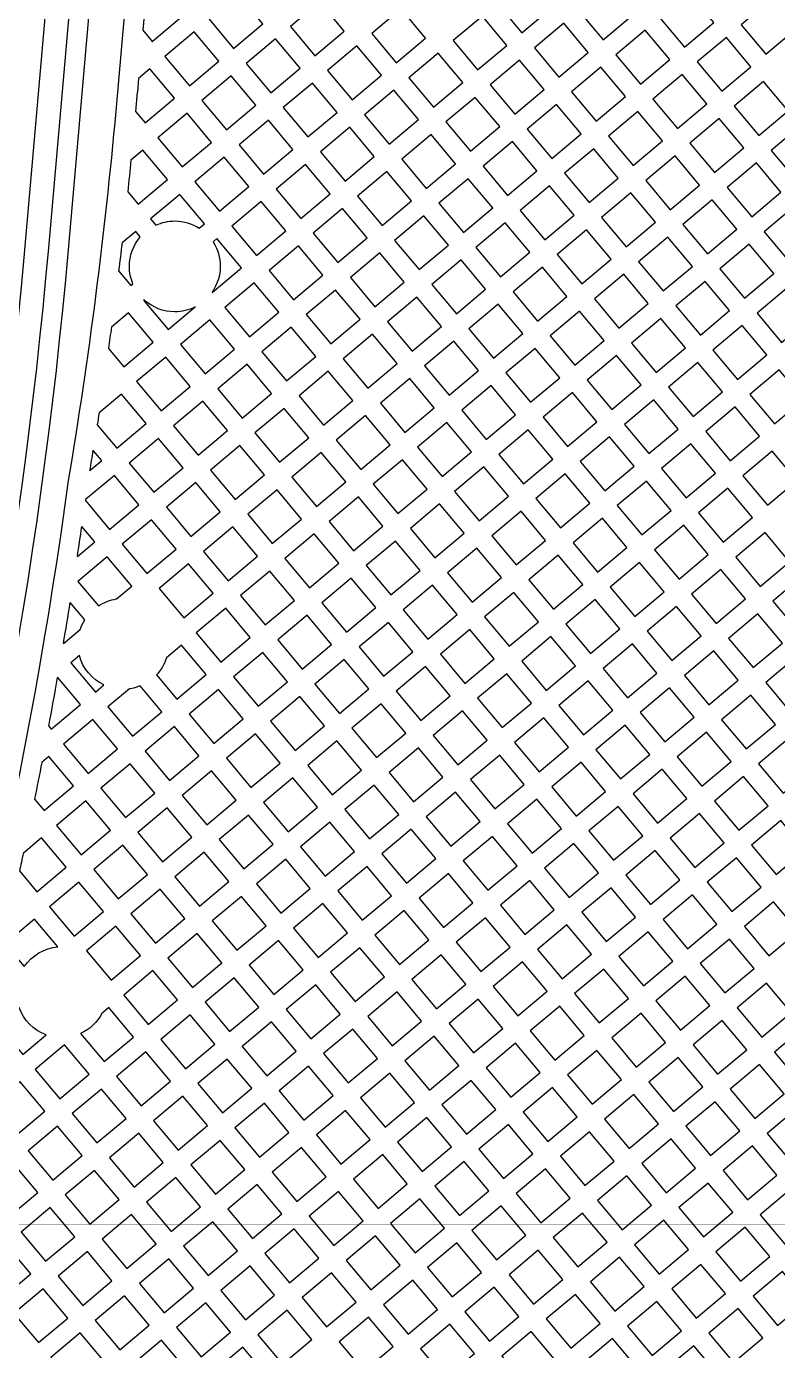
# Model space of a CAD drawing. Extents: x 592 to 965, y 89 to 353.
# Drawn here: x 668.86 to 671.8, y 157.08 to 162.27 of the extents above; entities that cross this region are included whole.
import ezdxf

# ---------------------------------------------------------------- set-up
doc = ezdxf.new("R2010")
doc.units = 0
doc.layers.add('bak_bak_ttr1-bcq8120', color=8, linetype='Continuous')
doc.layers.add('quyukuang', color=5, linetype='Continuous')

msp = doc.modelspace()

# ---------------------------------------------------------------- linework, layer by layer
at = {"layer": 'bak_bak_ttr1-bcq8120'}
for points in [[(665.3078, 148.8562, -0.016847), (665.3576, 149.785, -0.100044), (666.4517, 153.4963), (666.8278, 154.2081, 0.099978), (668.9463, 161.3976), (669.6086, 168.9688, 0.076848), (669.3726, 172.5331), (669.3284, 172.7499, 0.077571), (667.2107, 178.4408), (667.1037, 178.6314, -0.022105), (666.8199, 179.1938, -0.047834), (665.9478, 181.7644, -0.018816), (665.9335, 181.8396), (665.8521, 182.3641, -0.034733), (665.7458, 187.67)], [(665.8218, 187.6646, 0.034712), (665.9278, 182.3726), (666.0231, 181.7767, 0.047739), (666.8894, 179.2251, 0.022105), (667.1702, 178.6688), (667.2772, 178.4781, -0.077637), (669.404, 172.7601), (669.4471, 172.5491, -0.076833), (669.6846, 168.9622), (669.0222, 161.3909, -0.100018), (666.8937, 154.1699), (666.5191, 153.4607, 0.100044), (665.4336, 149.7784, 0.016847), (665.3841, 148.8547, 0.034667), (665.3919, 148.6961, -0.024933), (665.3922, 148.6924), (666.9182, 131.2461, 0.199042)], [(666.9849, 154.1244, 0.088091), (669.024, 160.4866, 0.019097), (669.2101, 161.9335), (669.7537, 168.1461, 0.018461), (669.8161, 169.389, -0.018974), (669.8162, 169.3917, 0.023388), (669.8201, 170.5012, -0.023123), (669.8201, 170.5046, 0.044016), (669.5465, 172.5719), (669.5033, 172.783, 0.077624), (667.3652, 178.5294), (667.2582, 178.72, -0.0221), (666.9818, 179.2683, -0.047756), (666.1217, 181.8025, -0.019879), (666.1092, 181.8679), (666.0289, 182.3856, -0.005971), (665.9586, 183.2917, -0.144521)], [(669.5085, 170.3496), (669.5238, 169.792, -0.004355), (669.5245, 169.7167, -0.010993), (669.5245, 169.7153), (669.5236, 169.3977), (669.507, 168.8416, -0.004854), (669.5031, 168.7647, -0.010188), (669.503, 168.7635), (669.4868, 168.4847), (669.4357, 167.8749), (669.3466, 167.0458), (668.8492, 161.3609, -0.099797), (666.7513, 154.234)], [(669.5195, 161.1666, -0.116448), (669.44, 161.1478, -0.187889), (669.3197, 161.1946), (669.3174, 161.1927)], [(669.0041, 159.8488), (669.0696, 159.9037, -0.058985), (669.0874, 159.9415), (669.0306, 160.0093)]]:
    msp.add_lwpolyline(points, format="xyb", dxfattribs=at)
for points in [[(670.7026, 162.355), (670.799, 162.2402), (670.9139, 162.3366), (670.8175, 162.4514)], [(669.3146, 162.2508), (669.3519, 162.2064), (669.4668, 162.3029), (669.3704, 162.4177), (669.326, 162.3804)], [(671.0213, 162.3272), (671.1176, 162.2124), (671.2324, 162.3088), (671.1361, 162.4236)], [(671.3398, 162.2994), (671.4361, 162.1846), (671.5508, 162.2809), (671.4545, 162.3956)], [(669.5742, 162.2935), (669.6705, 162.1786), (669.7852, 162.2748), (669.6889, 162.3897)], [(669.8926, 162.2655), (669.9888, 162.1507), (670.1037, 162.2471), (670.0074, 162.3618)], [(671.6581, 162.2715), (671.7545, 162.1566), (671.8693, 162.253), (671.7729, 162.3678)], [(670.211, 162.2377), (670.3074, 162.1229), (670.4222, 162.2192), (670.3259, 162.3341)], [(670.5296, 162.2098), (670.6259, 162.095), (670.7406, 162.1912), (670.6443, 162.3061)], [(669.4009, 162.148), (669.4972, 162.0332), (669.6122, 162.1296), (669.5158, 162.2445)], [(670.848, 162.1818), (670.9443, 162.067), (671.0592, 162.1634), (670.9629, 162.2782)], [(671.1666, 162.154), (671.2629, 162.0393), (671.3777, 162.1357), (671.2814, 162.2504)], [(669.7195, 162.1202), (669.8158, 162.0055), (669.9305, 162.1018), (669.8342, 162.2165)], [(670.0378, 162.0924), (670.1342, 161.9775), (670.249, 162.0739), (670.1526, 162.1887)], [(671.4851, 162.1263), (671.5814, 162.0114), (671.6961, 162.1076), (671.5997, 162.2225)], [(670.3564, 162.0645), (670.4527, 161.9496), (670.5676, 162.046), (670.4712, 162.1608)], [(670.6749, 162.0366), (670.7713, 161.9218), (670.8859, 162.018), (670.7896, 162.1328)], [(670.9933, 162.0086), (671.0896, 161.8939), (671.2045, 161.9903), (671.1082, 162.1051)], [(669.5462, 161.9748), (669.6425, 161.8601), (669.7574, 161.9565), (669.6612, 162.0713)], [(669.8648, 161.9472), (669.9611, 161.8323), (670.0758, 161.9285), (669.9794, 162.0434)], [(671.3118, 161.9809), (671.4082, 161.8661), (671.523, 161.9624), (671.4267, 162.0773)], [(671.6304, 161.953), (671.7267, 161.8383), (671.8413, 161.9346), (671.7451, 162.0493)], [(670.1832, 161.9191), (670.2795, 161.8043), (670.3943, 161.9007), (670.298, 162.0155)], [(670.5017, 161.8913), (670.598, 161.7764), (670.7129, 161.8728), (670.6165, 161.9876)], [(670.8202, 161.8634), (670.9165, 161.7487), (671.0312, 161.8449), (670.9349, 161.9597)], [(671.1386, 161.8355), (671.2349, 161.7207), (671.3498, 161.8171), (671.2535, 161.9319)], [(669.373, 161.8295), (669.4693, 161.7148), (669.5841, 161.8111), (669.4878, 161.9258)], [(669.6915, 161.8017), (669.7878, 161.6869), (669.9028, 161.7833), (669.8064, 161.8982)], [(671.4572, 161.8077), (671.5534, 161.693), (671.6683, 161.7893), (671.572, 161.9041)], [(670.0101, 161.7739), (670.1065, 161.6591), (670.2212, 161.7553), (670.1248, 161.8702)], [(670.3285, 161.7459), (670.4248, 161.6311), (670.5397, 161.7275), (670.4433, 161.8423)], [(671.7756, 161.7799), (671.872, 161.6651), (671.9867, 161.7613), (671.8903, 161.8762)], [(670.647, 161.7181), (670.7433, 161.6033), (670.8581, 161.6997), (670.7619, 161.8144)], [(670.9655, 161.6903), (671.0619, 161.5755), (671.1766, 161.6717), (671.0802, 161.7865)], [(669.5182, 161.6564), (669.6146, 161.5415), (669.7295, 161.6379), (669.6331, 161.7528)], [(669.8368, 161.6285), (669.9332, 161.5137), (670.0481, 161.6101), (669.9517, 161.725)], [(671.2839, 161.6623), (671.3802, 161.5476), (671.4951, 161.644), (671.3988, 161.7587)], [(671.6024, 161.6346), (671.6988, 161.5198), (671.8136, 161.6161), (671.7173, 161.731)], [(670.1555, 161.6007), (670.2518, 161.4859), (670.3665, 161.5821), (670.2701, 161.697)], [(670.4738, 161.5727), (670.5701, 161.458), (670.6849, 161.5544), (670.5886, 161.6691)], [(670.7923, 161.545), (670.8887, 161.4301), (671.0035, 161.5265), (670.9071, 161.6413)], [(669.6636, 161.4832), (669.76, 161.3683), (669.8748, 161.4647), (669.7784, 161.5795)], [(671.1109, 161.5171), (671.2071, 161.4024), (671.3218, 161.4986), (671.2255, 161.6133)], [(671.4291, 161.4892), (671.5255, 161.3744), (671.6404, 161.4708), (671.544, 161.5856)], [(669.9821, 161.4553), (670.0785, 161.3405), (670.1934, 161.4369), (670.0971, 161.5517)], [(670.3008, 161.4275), (670.3971, 161.3128), (670.5117, 161.409), (670.4155, 161.5238)], [(671.7478, 161.4614), (671.8441, 161.3465), (671.959, 161.4429), (671.8626, 161.5578)], [(670.6191, 161.3996), (670.7155, 161.2848), (670.8303, 161.3811), (670.7339, 161.496)], [(670.9376, 161.3717), (671.0339, 161.257), (671.1487, 161.3534), (671.0525, 161.4681)], [(671.2561, 161.344), (671.3525, 161.2292), (671.4671, 161.3254), (671.3708, 161.4402)], [(671.5745, 161.316), (671.6709, 161.2011), (671.7858, 161.2976), (671.6894, 161.4124)], [(669.8089, 161.31), (669.9053, 161.1951), (670.0201, 161.2915), (669.9238, 161.4063)], [(670.1275, 161.2821), (670.2238, 161.1674), (670.3387, 161.2638), (670.2424, 161.3785)], [(670.446, 161.2544), (670.5424, 161.1396), (670.6571, 161.2358), (670.5607, 161.3507)], [(670.7644, 161.2264), (670.8607, 161.1117), (670.9755, 161.208), (670.8793, 161.3228)], [(669.6359, 161.1647), (669.7322, 161.0499), (669.8469, 161.1461), (669.7506, 161.261)], [(671.0829, 161.1986), (671.1792, 161.0838), (671.2941, 161.1802), (671.1977, 161.295)], [(671.4014, 161.1708), (671.4978, 161.0559), (671.6125, 161.1522), (671.5161, 161.267)], [(669.9543, 161.1368), (670.0505, 161.022), (670.1654, 161.1184), (670.0691, 161.2331)], [(670.2727, 161.109), (670.3691, 160.9942), (670.484, 161.0906), (670.3877, 161.2054)], [(671.7198, 161.1428), (671.8161, 161.0281), (671.931, 161.1245), (671.8347, 161.2392)], [(670.5914, 161.0812), (670.6876, 160.9665), (670.8023, 161.0627), (670.7061, 161.1774)], [(669.4628, 161.0195), (669.5591, 160.9046), (669.6739, 161.0009), (669.5775, 161.1158)], [(670.9097, 161.0533), (671.006, 160.9385), (671.1209, 161.0348), (671.0245, 161.1497)], [(671.2282, 161.0254), (671.3246, 160.9106), (671.4394, 161.007), (671.3431, 161.1218)], [(669.7812, 160.9915), (669.8775, 160.8768), (669.9922, 160.973), (669.8959, 161.0878)], [(670.0995, 160.9637), (670.1959, 160.8488), (670.3107, 160.9452), (670.2144, 161.06)], [(671.5468, 160.9976), (671.643, 160.8829), (671.7577, 160.9791), (671.6615, 161.0938)], [(670.4181, 160.9358), (670.5143, 160.8211), (670.6293, 160.9175), (670.533, 161.0322)], [(670.7366, 160.9081), (670.833, 160.7933), (670.9477, 160.8895), (670.8513, 161.0043)], [(669.2896, 160.8742), (669.386, 160.7593), (669.5007, 160.8557), (669.4044, 160.9705)], [(671.055, 160.8801), (671.1514, 160.7653), (671.2662, 160.8616), (671.1698, 160.9764)], [(671.3736, 160.8522), (671.4698, 160.7375), (671.5847, 160.8339), (671.4884, 160.9486)], [(669.6081, 160.8463), (669.7044, 160.7316), (669.8191, 160.8278), (669.7228, 160.9426)], [(669.9265, 160.8184), (670.0228, 160.7036), (670.1375, 160.7998), (670.0411, 160.9147)], [(671.692, 160.8245), (671.7884, 160.7096), (671.9031, 160.8059), (671.8067, 160.9207)], [(670.2449, 160.7904), (670.3411, 160.6757), (670.456, 160.7721), (670.3597, 160.8868)], [(670.5633, 160.7627), (670.6597, 160.6478), (670.7746, 160.7443), (670.6782, 160.8591)], [(669.4349, 160.701), (669.5312, 160.5863), (669.646, 160.6826), (669.5497, 160.7973)], [(670.882, 160.7349), (670.9783, 160.6201), (671.093, 160.7163), (670.9967, 160.8311)], [(671.2004, 160.7069), (671.2966, 160.5922), (671.4114, 160.6885), (671.3152, 160.8032)], [(669.7533, 160.6732), (669.8497, 160.5583), (669.9645, 160.6546), (669.8681, 160.7695)], [(670.0718, 160.6452), (670.1681, 160.5305), (670.2827, 160.6267), (670.1865, 160.7415)], [(671.5188, 160.6791), (671.6152, 160.5643), (671.73, 160.6606), (671.6336, 160.7755)], [(670.3901, 160.6173), (670.4865, 160.5025), (670.6013, 160.5989), (670.5049, 160.7137)], [(670.7087, 160.5895), (670.805, 160.4746), (670.92, 160.5711), (670.8236, 160.6859)], [(669.2618, 160.5556), (669.358, 160.4409), (669.4728, 160.5373), (669.3766, 160.652)], [(671.0273, 160.5617), (671.1236, 160.447), (671.2382, 160.5432), (671.142, 160.6579)], [(669.5802, 160.5279), (669.6765, 160.413), (669.7913, 160.5093), (669.695, 160.6242)], [(669.8987, 160.5), (669.9949, 160.3852), (670.1097, 160.4815), (670.0134, 160.5962)], [(671.3456, 160.5338), (671.442, 160.419), (671.5568, 160.5153), (671.4604, 160.6302)], [(671.6642, 160.5059), (671.7605, 160.3911), (671.8754, 160.4874), (671.779, 160.6023)], [(670.217, 160.4721), (670.3134, 160.3573), (670.4281, 160.4535), (670.3317, 160.5684)], [(670.5354, 160.4441), (670.6318, 160.3293), (670.7467, 160.4257), (670.6503, 160.5405)], [(669.0902, 160.4082), (669.1848, 160.2956), (669.2996, 160.3919), (669.2034, 160.5067), (669.0908, 160.4122)], [(669.407, 160.3826), (669.5034, 160.2677), (669.6182, 160.3641), (669.5218, 160.4789)], [(670.854, 160.4163), (670.9503, 160.3016), (671.0652, 160.398), (670.9689, 160.5127)], [(671.1726, 160.3886), (671.2689, 160.2737), (671.3836, 160.37), (671.2872, 160.4848)], [(669.7255, 160.3547), (669.8218, 160.2399), (669.9366, 160.3363), (669.8403, 160.451)], [(671.491, 160.3606), (671.5873, 160.2457), (671.7021, 160.3421), (671.6058, 160.4569)], [(670.0439, 160.3269), (670.1403, 160.212), (670.255, 160.3083), (670.1587, 160.4232)], [(670.3624, 160.2989), (670.4588, 160.1841), (670.5734, 160.2803), (670.4771, 160.3951)], [(669.2337, 160.2372), (669.3301, 160.1223), (669.445, 160.2187), (669.3486, 160.3336)], [(670.6808, 160.2709), (670.777, 160.1562), (670.8919, 160.2526), (670.7956, 160.3673)], [(670.9992, 160.2432), (671.0956, 160.1283), (671.2105, 160.2248), (671.1142, 160.3396)], [(669.5523, 160.2093), (669.6486, 160.0946), (669.7634, 160.191), (669.6672, 160.3057)], [(669.8708, 160.1816), (669.9671, 160.0667), (670.0819, 160.163), (669.9855, 160.2779)], [(671.3179, 160.2154), (671.4143, 160.1005), (671.529, 160.1967), (671.4326, 160.3116)], [(671.6363, 160.1874), (671.7326, 160.0726), (671.8474, 160.1689), (671.7511, 160.2837)], [(670.1893, 160.1536), (670.2856, 160.0388), (670.4004, 160.1351), (670.304, 160.2499)], [(670.5077, 160.1257), (670.604, 160.011), (670.7187, 160.1072), (670.6224, 160.2219)], [(670.826, 160.0978), (670.9224, 159.983), (671.0372, 160.0793), (670.9409, 160.1942)], [(671.1446, 160.07), (671.241, 159.9551), (671.3559, 160.0515), (671.2595, 160.1664)], [(669.3791, 160.064), (669.4753, 159.9493), (669.5902, 160.0456), (669.494, 160.1604)], [(669.6976, 160.0362), (669.7939, 159.9214), (669.9088, 160.0177), (669.8124, 160.1326)], [(671.4633, 160.0422), (671.5596, 159.9274), (671.6742, 160.0236), (671.5779, 160.1384)], [(670.0161, 160.0084), (670.1125, 159.8935), (670.2272, 159.9898), (670.1309, 160.1047)], [(670.3346, 159.9804), (670.4308, 159.8657), (670.5456, 159.962), (670.4494, 160.0767)], [(671.7816, 160.0142), (671.8779, 159.8994), (671.9927, 159.9958), (671.8964, 160.1106)], [(670.653, 159.9526), (670.7493, 159.8378), (670.864, 159.934), (670.7677, 160.0488)], [(670.9714, 159.9246), (671.0678, 159.8098), (671.1826, 159.9061), (671.0862, 160.021)], [(669.5243, 159.8909), (669.6207, 159.776), (669.7356, 159.8724), (669.6392, 159.9873)], [(669.8429, 159.863), (669.9393, 159.7482), (670.0541, 159.8445), (669.9577, 159.9594)], [(671.2899, 159.8967), (671.3863, 159.782), (671.5012, 159.8784), (671.4049, 159.9932)], [(671.6085, 159.869), (671.7048, 159.7542), (671.8195, 159.8505), (671.7232, 159.9652)], [(670.1615, 159.8351), (670.2577, 159.7204), (670.3725, 159.8167), (670.2762, 159.9314)], [(670.4798, 159.8073), (670.5762, 159.6925), (670.691, 159.7888), (670.5946, 159.9036)], [(670.7983, 159.7794), (670.8947, 159.6645), (671.0094, 159.7608), (670.913, 159.8756)], [(669.6697, 159.7177), (669.766, 159.6028), (669.8809, 159.6992), (669.7846, 159.814)], [(671.1167, 159.7514), (671.213, 159.6366), (671.3279, 159.733), (671.2316, 159.8478)], [(671.4352, 159.7236), (671.5315, 159.6088), (671.6465, 159.7052), (671.5502, 159.82)], [(669.9883, 159.6898), (670.0845, 159.5751), (670.1993, 159.6714), (670.1031, 159.7862)], [(670.3067, 159.6621), (670.4031, 159.5472), (670.5178, 159.6435), (670.4214, 159.7583)], [(671.7538, 159.6959), (671.8501, 159.5811), (671.9648, 159.6773), (671.8685, 159.7921)], [(670.6252, 159.6341), (670.7215, 159.5192), (670.8363, 159.6156), (670.74, 159.7304)], [(670.9437, 159.6062), (671.04, 159.4914), (671.1547, 159.5876), (671.0584, 159.7024)], [(669.4966, 159.5724), (669.593, 159.4576), (669.7077, 159.5538), (669.6113, 159.6687)], [(671.262, 159.5782), (671.3583, 159.4635), (671.4732, 159.5598), (671.3769, 159.6746)], [(669.815, 159.5444), (669.9113, 159.4297), (670.0261, 159.5261), (669.9299, 159.6408)], [(670.1335, 159.5167), (670.2299, 159.4019), (670.3447, 159.4982), (670.2483, 159.6131)], [(671.5805, 159.5504), (671.6768, 159.4357), (671.7918, 159.5321), (671.6955, 159.6469)], [(669.0048, 159.4549), (669.1011, 159.3401), (669.216, 159.4365), (669.1197, 159.5513)], [(670.452, 159.4888), (670.5484, 159.374), (670.6632, 159.4703), (670.5668, 159.5851)], [(670.7705, 159.4609), (670.8668, 159.3461), (670.9816, 159.4424), (670.8853, 159.5572)], [(669.3234, 159.4271), (669.4197, 159.3122), (669.5346, 159.4086), (669.4382, 159.5234)], [(669.6419, 159.3992), (669.7382, 159.2845), (669.8529, 159.3808), (669.7566, 159.4955)], [(671.089, 159.433), (671.1853, 159.3182), (671.3, 159.4145), (671.2037, 159.5292)], [(671.4073, 159.4051), (671.5036, 159.2903), (671.6185, 159.3867), (671.5222, 159.5015)], [(669.9603, 159.3714), (670.0566, 159.2565), (670.1715, 159.3529), (670.0751, 159.4677)], [(671.7258, 159.3773), (671.8221, 159.2625), (671.9371, 159.3589), (671.8407, 159.4737)], [(670.2789, 159.3435), (670.3752, 159.2287), (670.49, 159.325), (670.3937, 159.4399)], [(670.5974, 159.3156), (670.6937, 159.2008), (670.8085, 159.2971), (670.7121, 159.4119)], [(669.1501, 159.2817), (669.2465, 159.1669), (669.3614, 159.2633), (669.265, 159.3781)], [(669.4687, 159.2539), (669.565, 159.1392), (669.6798, 159.2355), (669.5836, 159.3502)], [(670.9158, 159.2877), (671.0121, 159.1729), (671.1269, 159.2693), (671.0306, 159.384)], [(671.2343, 159.2599), (671.3306, 159.1451), (671.4452, 159.2413), (671.3489, 159.3561)], [(669.7872, 159.2261), (669.8835, 159.1113), (669.9983, 159.2075), (669.9019, 159.3224)], [(670.1056, 159.1981), (670.202, 159.0833), (670.3169, 159.1797), (670.2205, 159.2945)], [(671.5526, 159.2319), (671.6489, 159.1172), (671.7638, 159.2135), (671.6674, 159.3283)], [(670.4242, 159.1703), (670.5205, 159.0555), (670.6354, 159.1518), (670.539, 159.2666)], [(670.7427, 159.1424), (670.839, 159.0277), (670.9537, 159.124), (670.8574, 159.2387)], [(668.9771, 159.1365), (669.0734, 159.0217), (669.1881, 159.1179), (669.0918, 159.2327)], [(669.2955, 159.1085), (669.3917, 158.9938), (669.5066, 159.0902), (669.4103, 159.2049)], [(671.0611, 159.1146), (671.1574, 158.9998), (671.2722, 159.0961), (671.1759, 159.2109)], [(671.3795, 159.0867), (671.4759, 158.9719), (671.5905, 159.0682), (671.4942, 159.183)], [(669.614, 159.0808), (669.7103, 158.9659), (669.8252, 159.0623), (669.7288, 159.1771)], [(669.9325, 159.0529), (670.0289, 158.9381), (670.1436, 159.0343), (670.0472, 159.1492)], [(671.6979, 159.0588), (671.7942, 158.944), (671.909, 159.0404), (671.8127, 159.1551)], [(670.251, 159.0249), (670.3473, 158.9101), (670.4622, 159.0065), (670.3658, 159.1213)], [(670.5695, 158.9971), (670.6658, 158.8824), (670.7806, 158.9787), (670.6843, 159.0935)], [(669.1224, 158.9633), (669.2187, 158.8486), (669.3334, 158.9448), (669.2371, 159.0595)], [(669.4407, 158.9354), (669.5371, 158.8206), (669.652, 158.9169), (669.5556, 159.0318)], [(670.888, 158.9693), (670.9843, 158.8545), (671.099, 158.9508), (671.0027, 159.0656)], [(671.2064, 158.9414), (671.3027, 158.8266), (671.4175, 158.923), (671.3212, 159.0377)], [(669.7593, 158.9076), (669.8557, 158.7927), (669.9705, 158.8891), (669.8742, 159.0039)], [(670.0779, 158.8797), (670.1742, 158.7649), (670.2889, 158.8611), (670.1926, 158.9759)], [(671.5248, 158.9136), (671.6211, 158.7988), (671.7358, 158.895), (671.6395, 159.0098)], [(670.3963, 158.8517), (670.4926, 158.737), (670.6074, 158.8334), (670.5111, 158.9481)], [(668.9492, 158.818), (669.0455, 158.7032), (669.1603, 158.7996), (669.064, 158.9143)], [(669.2677, 158.7902), (669.364, 158.6753), (669.4787, 158.7716), (669.3823, 158.8864)], [(670.7148, 158.824), (670.8111, 158.7092), (670.9259, 158.8055), (670.8296, 158.9203)], [(671.0333, 158.7962), (671.1296, 158.6814), (671.2443, 158.7777), (671.148, 158.8924)], [(669.5861, 158.7622), (669.6824, 158.6473), (669.7973, 158.7437), (669.7009, 158.8586)], [(669.9047, 158.7343), (670.001, 158.6195), (670.1158, 158.7159), (670.0195, 158.8307)], [(671.3517, 158.7683), (671.448, 158.6535), (671.5628, 158.7498), (671.4665, 158.8646)], [(671.6701, 158.7404), (671.7664, 158.6256), (671.8811, 158.7219), (671.7848, 158.8367)], [(670.2232, 158.7065), (670.3195, 158.5918), (670.4342, 158.688), (670.3379, 158.8028)], [(670.5415, 158.6786), (670.6379, 158.5638), (670.7527, 158.6602), (670.6564, 158.775)], [(669.0945, 158.6449), (669.1908, 158.53), (669.3056, 158.6264), (669.2093, 158.7412)], [(670.8601, 158.6508), (670.9564, 158.5361), (671.0712, 158.6324), (670.9749, 158.7472)], [(671.1786, 158.623), (671.2749, 158.5082), (671.3896, 158.6045), (671.2933, 158.7193)], [(669.413, 158.617), (669.5094, 158.5021), (669.6241, 158.5984), (669.5277, 158.7132)], [(669.7314, 158.589), (669.8277, 158.4741), (669.9426, 158.5705), (669.8463, 158.6854)], [(671.4969, 158.5951), (671.5933, 158.4803), (671.7081, 158.5767), (671.6117, 158.6914)], [(670.05, 158.5612), (670.1463, 158.4464), (670.2611, 158.5428), (670.1648, 158.6575)], [(670.3685, 158.5334), (670.4648, 158.4186), (670.5795, 158.5148), (670.4832, 158.6296)], [(669.2398, 158.4716), (669.3362, 158.3568), (669.451, 158.4531), (669.3546, 158.568)], [(670.6868, 158.5055), (670.7831, 158.3907), (670.898, 158.4871), (670.8017, 158.6018)], [(671.0054, 158.4777), (671.1017, 158.3629), (671.2165, 158.4592), (671.1202, 158.574)], [(669.5584, 158.4437), (669.6547, 158.3289), (669.7694, 158.4252), (669.673, 158.54)], [(669.8767, 158.4158), (669.973, 158.301), (670.0879, 158.3974), (669.9916, 158.5122)], [(671.3239, 158.4499), (671.4202, 158.3351), (671.5349, 158.4313), (671.4386, 158.5461)], [(671.6422, 158.4219), (671.7386, 158.307), (671.8535, 158.4034), (671.7571, 158.5183)], [(670.1952, 158.388), (670.2916, 158.2732), (670.4064, 158.3696), (670.3101, 158.4844)], [(670.5138, 158.3602), (670.6101, 158.2455), (670.7248, 158.3417), (670.6285, 158.4565)], [(670.8321, 158.3323), (670.9284, 158.2175), (671.0433, 158.3139), (670.947, 158.4287)], [(669.3852, 158.2984), (669.4815, 158.1836), (669.5963, 158.2799), (669.5, 158.3948)], [(669.7037, 158.2706), (669.7999, 158.1558), (669.9146, 158.2521), (669.8184, 158.3668)], [(671.1507, 158.3045), (671.247, 158.1897), (671.3618, 158.2861), (671.2655, 158.4009)], [(671.4691, 158.2767), (671.5656, 158.1618), (671.6803, 158.2581), (671.5839, 158.373)], [(670.022, 158.2427), (670.1183, 158.1279), (670.2332, 158.2242), (670.1369, 158.3391)], [(670.3405, 158.2149), (670.4368, 158.1001), (670.5517, 158.1965), (670.4554, 158.3112)], [(671.7876, 158.2487), (671.8839, 158.1339), (671.9988, 158.2302), (671.9024, 158.345)], [(668.8934, 158.181), (668.9898, 158.0661), (669.1045, 158.1624), (669.0081, 158.2772)], [(669.2119, 158.153), (669.3082, 158.0382), (669.4231, 158.1346), (669.3268, 158.2494)], [(670.659, 158.1871), (670.7554, 158.0723), (670.8701, 158.1685), (670.7737, 158.2833)], [(670.9774, 158.1592), (671.0737, 158.0444), (671.1886, 158.1408), (671.0923, 158.2555)], [(669.5305, 158.1252), (669.6268, 158.0105), (669.7416, 158.1068), (669.6453, 158.2216)], [(671.296, 158.1314), (671.3924, 158.0165), (671.5072, 158.1128), (671.4108, 158.2277)], [(671.6145, 158.1034), (671.7109, 157.9886), (671.8256, 158.0849), (671.7292, 158.1997)], [(669.8489, 158.0975), (669.9453, 157.9826), (670.0599, 158.0789), (669.9636, 158.1937)], [(670.1673, 158.0695), (670.2636, 157.9547), (670.3785, 158.0511), (670.2822, 158.1659)], [(668.7202, 158.0357), (668.8166, 157.9208), (668.9314, 158.0172), (668.8351, 158.132)], [(669.0388, 158.0078), (669.1351, 157.8929), (669.2498, 157.9892), (669.1535, 158.104)], [(670.4858, 158.0417), (670.5821, 157.9269), (670.697, 158.0233), (670.6007, 158.1381)], [(670.8043, 158.0139), (670.9006, 157.8991), (671.0154, 157.9954), (670.919, 158.1102)], [(669.3572, 157.9798), (669.4535, 157.8651), (669.5684, 157.9615), (669.4721, 158.0762)], [(669.6757, 157.9521), (669.7721, 157.8373), (669.8869, 157.9337), (669.7906, 158.0485)], [(671.1227, 157.986), (671.2191, 157.8711), (671.334, 157.9675), (671.2376, 158.0824)], [(671.4413, 157.9581), (671.5377, 157.8433), (671.6525, 157.9397), (671.5562, 158.0545)], [(669.9942, 157.9243), (670.0905, 157.8095), (670.2052, 157.9058), (670.1089, 158.0205)], [(670.3126, 157.8964), (670.4089, 157.7816), (670.5238, 157.878), (670.4274, 157.9927)], [(671.7598, 157.9303), (671.8561, 157.8156), (671.9708, 157.9118), (671.8745, 158.0265)], [(668.8656, 157.8624), (668.9619, 157.7476), (669.0768, 157.844), (668.9804, 157.9588)], [(670.6311, 157.8686), (670.7274, 157.7538), (670.8423, 157.8502), (670.746, 157.9649)], [(670.9496, 157.8408), (671.046, 157.7259), (671.1608, 157.8221), (671.0643, 157.937)], [(669.1841, 157.8346), (669.2804, 157.7198), (669.3951, 157.8161), (669.2988, 157.9308)], [(669.5024, 157.8067), (669.5988, 157.6919), (669.7137, 157.7883), (669.6174, 157.9031)], [(671.2681, 157.8127), (671.3644, 157.6979), (671.4793, 157.7943), (671.383, 157.9091)], [(669.8211, 157.7789), (669.9173, 157.6642), (670.0322, 157.7605), (669.9359, 157.8753)], [(670.1395, 157.7511), (670.2358, 157.6363), (670.3505, 157.7326), (670.2542, 157.8474)], [(671.5866, 157.7849), (671.6829, 157.6702), (671.7977, 157.7666), (671.7015, 157.8813)], [(668.6925, 157.7172), (668.7889, 157.6024), (668.9036, 157.6986), (668.8072, 157.8135)], [(669.0109, 157.6892), (669.1072, 157.5745), (669.222, 157.6709), (669.1257, 157.7856)], [(670.4579, 157.7232), (670.5542, 157.6084), (670.669, 157.7048), (670.5727, 157.8196)], [(670.7764, 157.6954), (670.8728, 157.5805), (670.9877, 157.6769), (670.8913, 157.7918)], [(669.3294, 157.6615), (669.4257, 157.5467), (669.5404, 157.6429), (669.4441, 157.7577)], [(669.6478, 157.6335), (669.744, 157.5188), (669.859, 157.6152), (669.7627, 157.73)], [(671.095, 157.6675), (671.1913, 157.5527), (671.306, 157.649), (671.2097, 157.7637)], [(671.4134, 157.6396), (671.5097, 157.5249), (671.6245, 157.6213), (671.5283, 157.736)], [(669.9663, 157.6058), (670.0627, 157.491), (670.1775, 157.5874), (670.0811, 157.7022)], [(671.7319, 157.6119), (671.8283, 157.497), (671.9431, 157.5934), (671.8467, 157.7082)], [(668.8379, 157.544), (668.9341, 157.4293), (669.0488, 157.5255), (668.9525, 157.6403)], [(670.2848, 157.578), (670.3811, 157.4632), (670.4958, 157.5594), (670.3995, 157.6742)], [(670.6032, 157.55), (670.6996, 157.4351), (670.8145, 157.5315), (670.718, 157.6464)], [(669.1562, 157.5161), (669.2525, 157.4013), (669.3673, 157.4977), (669.271, 157.6125)], [(669.4747, 157.4883), (669.571, 157.3735), (669.6857, 157.4698), (669.5894, 157.5845)], [(670.9218, 157.5221), (671.0181, 157.4074), (671.133, 157.5037), (671.0366, 157.6185)], [(671.2403, 157.4943), (671.3366, 157.3796), (671.4513, 157.4759), (671.355, 157.5906)], [(669.793, 157.4604), (669.8894, 157.3456), (670.0043, 157.442), (669.9079, 157.5568)], [(670.1116, 157.4326), (670.2079, 157.3179), (670.3227, 157.4142), (670.2264, 157.529)], [(671.5586, 157.4665), (671.655, 157.3516), (671.7699, 157.448), (671.6735, 157.5629)], [(668.6647, 157.3987), (668.7609, 157.284), (668.8758, 157.3803), (668.7795, 157.495)], [(670.4301, 157.4048), (670.5265, 157.2899), (670.6412, 157.3862), (670.5448, 157.5011)], [(670.7486, 157.3768), (670.8449, 157.262), (670.9597, 157.3584), (670.8634, 157.4732)], [(668.9831, 157.3709), (669.0795, 157.2561), (669.1941, 157.3523), (669.0978, 157.4672)], [(669.3015, 157.343), (669.3978, 157.2282), (669.5126, 157.3246), (669.4163, 157.4393)], [(671.0671, 157.349), (671.1633, 157.2343), (671.2782, 157.3306), (671.1819, 157.4454)], [(669.6199, 157.3152), (669.7163, 157.2004), (669.831, 157.2966), (669.7346, 157.4114)], [(669.9383, 157.2872), (670.0346, 157.1725), (670.1496, 157.2689), (670.0533, 157.3837)], [(671.3856, 157.3213), (671.4819, 157.2064), (671.5966, 157.3027), (671.5003, 157.4175)], [(671.704, 157.2933), (671.8004, 157.1784), (671.9152, 157.2748), (671.8189, 157.3897)], [(668.8099, 157.2256), (668.9063, 157.1108), (669.0211, 157.2071), (668.9247, 157.322)], [(670.2569, 157.2595), (670.3533, 157.1446), (670.4682, 157.2409), (670.3717, 157.3559)], [(670.5755, 157.2316), (670.6718, 157.1168), (670.7865, 157.213), (670.6902, 157.3278)], [(669.1284, 157.1977), (669.2247, 157.083), (669.3394, 157.1792), (669.2431, 157.294)], [(669.4467, 157.1698), (669.5431, 157.055), (669.6579, 157.1514), (669.5616, 157.2662)], [(670.8938, 157.2036), (670.9901, 157.0889), (671.105, 157.1853), (671.0087, 157.3)], [(671.2123, 157.1759), (671.3087, 157.0611), (671.4236, 157.1574), (671.3272, 157.2723)], [(669.7653, 157.142), (669.8615, 157.0272), (669.9763, 157.1235), (669.88, 157.2382)], [(671.5309, 157.148), (671.6273, 157.0332), (671.742, 157.1294), (671.6456, 157.2443)], [(670.0836, 157.1141), (670.18, 156.9992), (670.295, 157.0956), (670.1985, 157.2105)], [(670.4023, 157.0862), (670.4986, 156.9715), (670.6134, 157.0678), (670.5171, 157.1826)], [(668.9552, 157.0524), (669.0515, 156.9377), (669.1663, 157.034), (669.0701, 157.1488)], [(669.2737, 157.0246), (669.37, 156.9098), (669.4847, 157.006), (669.3884, 157.1209)], [(670.7208, 157.0584), (670.817, 156.9437), (670.9317, 157.0399), (670.8355, 157.1546)], [(671.0391, 157.0305), (671.1355, 156.9157), (671.2503, 157.0121), (671.154, 157.1269)], [(669.5921, 156.9967), (669.6883, 156.8819), (669.8032, 156.9783), (669.7069, 157.093)], [(671.3577, 157.0027), (671.454, 156.8878), (671.5689, 156.9842), (671.4725, 157.099)]]:
    msp.add_lwpolyline(points, close=True, dxfattribs=at)
for points in [[(669.2865, 161.9325), (669.324, 161.8878), (669.4389, 161.9842), (669.3425, 162.0991), (669.2981, 162.0618), (669.2935, 162.0087, -0.011119), (669.2933, 162.0073)], [(669.2557, 161.6178), (669.2962, 161.5696), (669.4109, 161.6658), (669.3146, 161.7805), (669.2684, 161.7417, -0.001643)], [(669.3452, 161.5112), (669.3655, 161.487, -0.108566), (669.44, 161.5034, -0.143218), (669.5358, 161.4754), (669.5562, 161.4926), (669.4599, 161.6074)], [(669.2202, 161.3085), (669.2684, 161.2511), (669.2758, 161.2573, -0.098954), (669.2622, 161.3256, -0.17835), (669.3047, 161.4409), (669.2868, 161.4622), (669.2333, 161.4173, -0.001451)], [(669.586, 161.2242), (669.5869, 161.2231), (669.7016, 161.3194), (669.6052, 161.4342), (669.5898, 161.4213, -0.143065), (669.6178, 161.3256, -0.152942)], [(669.1804, 161.0043), (669.2406, 160.9326), (669.3554, 161.0289), (669.259, 161.1437), (669.1918, 161.0873, -0.001121)], [(669.1364, 160.705), (669.2128, 160.614), (669.3276, 160.7104), (669.2312, 160.8252), (669.1436, 160.7517, -0.000668)], [(669.0607, 160.092), (669.141, 159.9962, -0.107894), (669.2119, 160.0231), (669.2717, 160.0734), (669.1754, 160.1882)], [(669.368, 159.7257), (669.4476, 159.6308), (669.5623, 159.7271), (669.466, 159.8419), (669.4074, 159.7928, -0.110809)], [(669.0328, 159.7734), (669.129, 159.6587), (669.1623, 159.6865, -0.220851), (669.0664, 159.8016)], [(669.178, 159.6003), (669.2744, 159.4854), (669.3892, 159.5818), (669.3048, 159.6824, -0.06187), (669.2625, 159.6712)], [(668.8909, 159.2392), (668.9281, 159.1949), (669.0428, 159.2911), (668.9464, 159.4059), (668.9195, 159.3833, -0.001931)], [(668.8317, 158.958), (668.9002, 158.8763), (669.0151, 158.9727), (668.9187, 159.0875), (668.8466, 159.027, -0.000956)], [(668.7759, 158.6725), (668.8506, 158.5835, -0.224793), (668.9819, 158.6605), (668.8909, 158.769)], [(668.7481, 158.3542), (668.8444, 158.2394), (668.9363, 158.3164, -0.221988), (668.8302, 158.4231)], [(669.0707, 158.3213), (669.1629, 158.2114), (669.2778, 158.3078), (669.1814, 158.4227), (669.1546, 158.4002, -0.16653)]]:
    msp.add_lwpolyline(points, format="xyb", close=True, dxfattribs=at)
for points in [[(669.3174, 161.1927), (669.4138, 161.0779), (669.5195, 161.1666)], [(669.1077, 160.5259), (669.1544, 160.565), (669.1207, 160.6052)], [(669.0586, 160.1897), (669.1264, 160.2466), (669.0759, 160.3068)], [(668.9464, 159.5245), (668.9558, 159.5133), (669.0707, 159.6097), (668.9812, 159.7163)]]:
    msp.add_lwpolyline(points, dxfattribs=at)
for centre, radius, start, end in [((650.1809, 163.6464), 19.1824, 350.6378, 350.87799), ((650.089, 163.0478), 19.1837, 351.43195, 351.78534), ((650.089, 163.0478), 19.1837, 350.40073, 350.88656), ((650.089, 163.0477), 19.1837, 349.41721, 349.99939)]:
    msp.add_arc(centre, radius, start, end, dxfattribs=at)
at = {"layer": 'quyukuang', "const_width": 0.001}
msp.add_lwpolyline([(663.2583, 157.5736), (663.2583, 169.7339), (681.9665, 169.7339), (681.9665, 157.5736)], close=True, dxfattribs=at)

doc.saveas('drawing.dxf')
